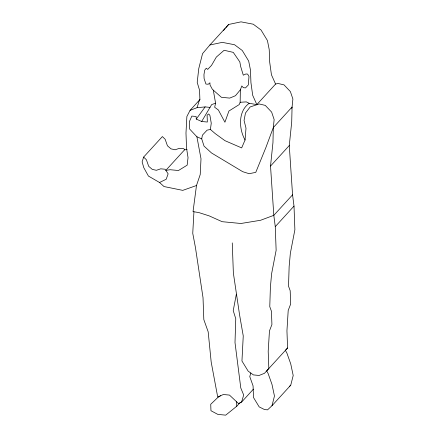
<?xml version="1.0" encoding="UTF-8"?>
<svg xmlns="http://www.w3.org/2000/svg" width="437" height="437" viewBox="0 0 437 437"><rect width="100%" height="100%" fill="white"/><g stroke="black" fill="none" stroke-linecap="round" stroke-linejoin="round"><path stroke-width="0.66" d="M213.289 90.131L215.588 103.192L214.665 107.256L218.385 110.004L224.918 122.218L228.933 111.014L239.23 104.558L240.159 102.274L240.361 89.793L241.814 85.947L243.338 87.684L245.523 87.892L248.309 84.958L249.003 76.513L247.653 74.126L245.905 73.962L243.289 75.175L240.705 66.648L239.815 61.901L233.265 52.38L224.132 50.271L216.331 57.089L211.519 65.381L207.69 69.412L206.275 68.216L204.729 70.095L203.953 74.64L204.095 78.513L205.914 84.03L208.231 84.248L209.929 82.784L210.011 84.936L212.387 89.345L221.422 97.298L229.725 98.096L235.456 95.714L240.361 89.793M193.935 211.77L192.75 233.303L195.443 247.544L203.019 297.668L203.822 319.6L208.181 331.836L211.186 362.065L217.708 397.025L223.362 394.502L229.48 395.092L238.586 403.646L241.519 402.166L253.411 389.154M240.159 102.274L246.321 101.887L249.188 103.312L256.83 104.58L275.578 84.062L277.932 83.44L284.023 84.876L290.387 91.59L292.894 99.03L292.069 107.021L273.322 127.538L265.843 147.646L255.771 172.353L249.15 173.708L242.704 171.686L211.535 152.983L204.024 146.111L201.725 138.884L202.397 135.175L207.094 130.15L210.399 129.456L215.222 133.607L224.94 140.665L241.661 147.908L245.064 139.998L245.998 128.167L244.054 120.437L245.479 113.046L250.177 106.945L259.185 103.957L265.275 105.393L271.639 112.107L274.146 119.547L273.322 127.538L272.961 142.549L270.525 166.065L273.813 215.337L275.266 226.623L276.135 250.281L271.606 273.775L270.399 287.054L269.771 306.665L271.437 311.237L271.923 324.527L269.454 330.951L268.198 351.31L268.831 368.511L264.478 373.302L259.097 375.459L253.416 374.913L248.161 371.133L241.951 360.995L243.251 335.927L239.558 314.766L233.363 273.01L232.26 242.906M250.789 373.023L249.773 376.612L253.067 385.898L253.493 397.512L259.185 406.896L264.505 409.556L267.564 409.851L272 405.7L290.747 385.183L293.205 375.509L290.731 363.879L286.836 352.905L285.399 350.392L287.579 347.994L286.945 330.793L288.202 310.434L290.671 304.01L290.184 290.72L288.518 286.148L289.147 266.537L290.354 253.258L294.882 229.764L294.014 206.106L292.561 194.82L289.272 145.548L291.708 122.032L292.069 107.021L291.599 108.278M210.399 129.456L211.257 123.201L209.918 115.428L208.733 113.953L207.094 115.155L207.346 122.038L201.665 121.491L196.246 119.082L196.153 116.504L191.843 116.089L189.347 121.705L189.614 129.019L196.896 136.77L201.004 158.784L200.222 174.532L196.481 185.523L193.034 211.617L198.895 212.59L209.225 215.894L222.122 221.685L240.913 223.493L260.594 220.264L273.813 215.337L292.561 194.82M236.351 294.183L233.227 310.631L235.762 318.715L235.002 342.586L240.782 387.958L243.693 395.043L241.519 402.166M272 405.7L274.458 396.026L271.983 384.396L268.089 373.422L266.652 370.909L287.579 347.994M187.047 149.476L184.572 149.836L183.83 148.717L179.46 148.296L175.133 149.787L170.998 148.859L167.437 145.789L165.153 139.272L162.378 136.568L143.631 157.085L142.118 161.854L143.784 167.671L148.416 176.045L159.549 182.502L164.006 186.544L182.764 190.368L196.481 185.523M184.572 149.836L165.825 170.354L170.157 169.72L178.46 170.517L187.156 165.17L188.036 157.626L186.533 148.121L185.982 133.066L186.878 116.504L190.068 110.348L197.038 107.682L199.867 98.838L199.551 90.202L197.202 82.38L198.775 68.533L202.555 53.625L209.891 44.989L228.638 24.472L241.022 21.85L253.242 24.199L261.031 29.989L267.428 40.548L269.225 49.605L269.684 62.081L271.443 74.803L275.578 84.062M201.665 121.491L211.672 104.585L215.588 103.192M196.246 119.082L205.133 106.912L210.011 107.382M223.46 30.568L225.186 28.536M226.049 27.52L228.638 24.472M190.068 110.348L200.124 99.336M270.525 166.065L289.272 145.548M275.266 226.623L294.014 206.106M220.532 395.764L217.752 397.566L210.727 404.274L210.962 410.725L217.845 414.396L225.71 415.15L236.767 406.235L240.421 402.231M249.188 103.312C237.848 111.348 238.913 129.215 245.064 139.998M289.272 386.565L290.747 385.183M159.549 182.502L166.202 179.252L168.13 173.817L165.082 169.234L160.712 168.813L156.386 170.304L152.251 169.376L148.689 166.306L146.406 159.789L143.631 157.085M209.891 44.989L222.275 42.367L234.494 44.716L242.284 50.506L248.68 61.065L250.477 70.122L250.936 82.598L252.695 95.321L256.83 104.58M197.038 107.682L205.133 106.912M196.896 136.77L201.725 138.884M236.603 401.783L236.767 406.235"/></g></svg>
